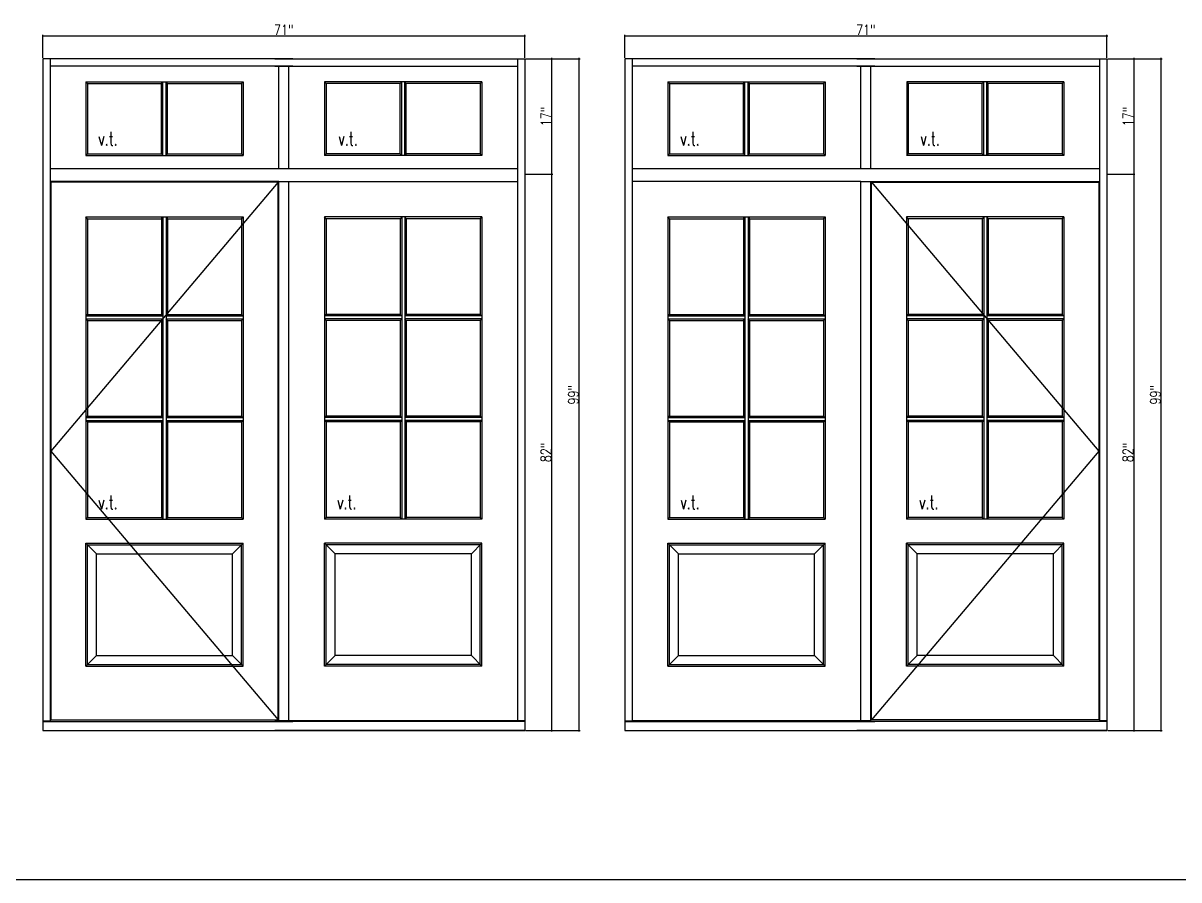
# Model space of a CAD drawing. Header units: inches. Extents: x 1985 to 11287, y 379 to 4336.
# Drawn here: x 8201.7 to 8372, y 3811.8 to 3938.1 of the extents above; entities that cross this region are included whole.
import ezdxf

# ---------------------------------------------------------------- set-up
doc = ezdxf.new("R2010")
doc.units = ezdxf.units.IN
doc.header["$MEASUREMENT"] = 0
doc.layers.get('0').update_dxf_attribs({"linetype": 'CONTINUOUS'})
doc.layers.get('Defpoints').update_dxf_attribs({"linetype": 'CONTINUOUS'})
for name, color, linetype in [('COTE1-1 99', 7, 'CONTINUOUS'), ('elevation 99', 7, 'CONTINUOUS'), ('opening side 99', 1, 'CONTINUOUS'), ('separation 99', 3, 'CONTINUOUS')]:
    doc.layers.add(name, color=color, linetype=linetype)
doc.styles.get("Standard").update_dxf_attribs({"font": 'txt.shx', "width": 0.8})
doc.dimstyles.new('Elevation', dxfattribs={"dimscale": 2, "dimtxt": 0.75, "dimasz": 0.0625, "dimexe": 0.0625, "dimexo": 0.0625, "dimgap": 0.0625, "dimtad": 1, "dimdec": 5, "dimzin": 0, "dimdsep": 46, "dimlunit": 5, "dimtxsty": 'Standard', "dimblk1": 'OBLIQUE', "dimblk2": 'OBLIQUE', "dimsah": 1, "dimcen": 2, "dimdle": 0.0625, "dimclrd": 1, "dimclre": 1, "dimadec": 1, "dimazin": 0, "dimtfac": 0.375, "dimtdec": 5, "dimtmove": 0, "dimatfit": 3, "dimldrblk": 'OBLIQUE', "dimfxl": 1, "dimfrac": 2, "dimtolj": 1, "dimtzin": 0, "dimarcsym": 0})

# ---------------------------------------------------------------- blocks, each defined once
blk = doc.blocks.new('_OBLIQUE')
at = {"color": 0, "linetype": 'ByBlock'}
blk.add_line((-0.5, -0.5), (0.5, 0.5), dxfattribs=at)
blk = doc.blocks.new('*D516')
at = {"layer": 'COTE1-1 99', "color": 1, "lineweight": -2, "transparency": 16777216}
for p, q in [((8204.52, 3936.23), (8275.77, 3936.23)), ((8204.64, 3932.95), (8204.64, 3936.35)), ((8275.64, 3932.95), (8275.64, 3936.35))]:
    blk.add_line(p, q, dxfattribs=at)
at = {"layer": 'Defpoints', "color": 0, "transparency": 16777216}
for p in [(8275.64, 3936.23), (8204.64, 3932.82), (8275.64, 3932.82)]:
    blk.add_point(p, dxfattribs=at)
at = {"layer": 'COTE1-1 99', "color": 1, "lineweight": -2, "transparency": 16777216, "xscale": 0.125, "yscale": 0.125, "zscale": 0.125, "rotation": 180}
blk.add_blockref('_OBLIQUE', (8204.64, 3936.23), dxfattribs=at)
at = {"layer": 'COTE1-1 99', "color": 1, "lineweight": -2, "transparency": 16777216, "xscale": 0.125, "yscale": 0.125, "zscale": 0.125}
blk.add_blockref('_OBLIQUE', (8275.64, 3936.23), dxfattribs=at)
at = {"layer": 'COTE1-1 99', "color": 0, "transparency": 16777216, "insert": (8240.14, 3937.1), "char_height": 1.5, "attachment_point": 5}
blk.add_mtext('\\A1;71"', dxfattribs=at)
blk = doc.blocks.new('*D517')
at = {"layer": 'COTE1-1 99', "color": 1, "lineweight": -2, "transparency": 16777216}
for p, q in [((8275.77, 3932.82), (8279.77, 3932.82)), ((8279.65, 3915.7), (8279.65, 3932.95)), ((8275.77, 3915.82), (8279.77, 3915.82))]:
    blk.add_line(p, q, dxfattribs=at)
at = {"layer": 'Defpoints', "color": 0, "transparency": 16777216}
for p in [(8275.64, 3932.82), (8279.65, 3932.82), (8275.64, 3915.82)]:
    blk.add_point(p, dxfattribs=at)
at = {"layer": 'COTE1-1 99', "color": 1, "lineweight": -2, "transparency": 16777216, "xscale": 0.125, "yscale": 0.125, "zscale": 0.125}
for p, rotation in [((8279.65, 3932.82), 90), ((8279.65, 3915.82), 270)]:
    blk.add_blockref('_OBLIQUE', p, dxfattribs=dict(at, rotation=rotation))
at = {"layer": 'COTE1-1 99', "color": 0, "transparency": 16777216, "insert": (8278.77, 3924.32), "char_height": 1.5, "attachment_point": 5, "rotation": 90}
blk.add_mtext('\\A1;17"', dxfattribs=at)
blk = doc.blocks.new('*D518')
at = {"layer": 'COTE1-1 99', "color": 1, "lineweight": -2, "transparency": 16777216}
for p, q in [((8275.77, 3915.82), (8279.77, 3915.82)), ((8279.65, 3833.7), (8279.65, 3915.95)), ((8275.77, 3833.82), (8279.77, 3833.82))]:
    blk.add_line(p, q, dxfattribs=at)
at = {"layer": 'Defpoints', "color": 0, "transparency": 16777216}
for p in [(8275.64, 3915.82), (8279.65, 3915.82), (8275.64, 3833.82)]:
    blk.add_point(p, dxfattribs=at)
at = {"layer": 'COTE1-1 99', "color": 1, "lineweight": -2, "transparency": 16777216, "xscale": 0.125, "yscale": 0.125, "zscale": 0.125}
for p, rotation in [((8279.65, 3915.82), 90), ((8279.65, 3833.82), 270)]:
    blk.add_blockref('_OBLIQUE', p, dxfattribs=dict(at, rotation=rotation))
at = {"layer": 'COTE1-1 99', "color": 0, "transparency": 16777216, "insert": (8278.77, 3874.82), "char_height": 1.5, "attachment_point": 5, "rotation": 90}
blk.add_mtext('\\A1;82"', dxfattribs=at)
blk = doc.blocks.new('*D519')
at = {"layer": 'COTE1-1 99', "color": 1, "lineweight": -2, "transparency": 16777216}
for p, q in [((8275.77, 3932.82), (8283.79, 3932.82)), ((8283.67, 3833.7), (8283.67, 3932.95)), ((8275.77, 3833.82), (8283.79, 3833.82))]:
    blk.add_line(p, q, dxfattribs=at)
at = {"layer": 'Defpoints', "color": 0, "transparency": 16777216}
for p in [(8275.64, 3932.82), (8283.67, 3932.82), (8275.64, 3833.82)]:
    blk.add_point(p, dxfattribs=at)
at = {"layer": 'COTE1-1 99', "color": 1, "lineweight": -2, "transparency": 16777216, "xscale": 0.125, "yscale": 0.125, "zscale": 0.125}
for p, rotation in [((8283.67, 3932.82), 90), ((8283.67, 3833.82), 270)]:
    blk.add_blockref('_OBLIQUE', p, dxfattribs=dict(at, rotation=rotation))
at = {"layer": 'COTE1-1 99', "color": 0, "transparency": 16777216, "insert": (8282.79, 3883.32), "char_height": 1.5, "attachment_point": 5, "rotation": 90}
blk.add_mtext('\\A1;99"', dxfattribs=at)
blk = doc.blocks.new('*D455')
at = {"layer": 'COTE1-1 99', "color": 1, "lineweight": -2, "transparency": 16777216}
for p, q in [((8290.27, 3936.23), (8361.52, 3936.23)), ((8290.39, 3932.95), (8290.39, 3936.35)), ((8361.39, 3932.95), (8361.39, 3936.35))]:
    blk.add_line(p, q, dxfattribs=at)
at = {"layer": 'Defpoints', "color": 0, "transparency": 16777216}
for p in [(8361.39, 3936.23), (8290.39, 3932.82), (8361.39, 3932.82)]:
    blk.add_point(p, dxfattribs=at)
at = {"layer": 'COTE1-1 99', "color": 1, "lineweight": -2, "transparency": 16777216, "xscale": 0.125, "yscale": 0.125, "zscale": 0.125, "rotation": 180}
blk.add_blockref('_OBLIQUE', (8290.39, 3936.23), dxfattribs=at)
at = {"layer": 'COTE1-1 99', "color": 1, "lineweight": -2, "transparency": 16777216, "xscale": 0.125, "yscale": 0.125, "zscale": 0.125}
blk.add_blockref('_OBLIQUE', (8361.39, 3936.23), dxfattribs=at)
at = {"layer": 'COTE1-1 99', "color": 0, "transparency": 16777216, "insert": (8325.89, 3937.1), "char_height": 1.5, "attachment_point": 5}
blk.add_mtext('\\A1;71"', dxfattribs=at)
blk = doc.blocks.new('*D456')
at = {"layer": 'COTE1-1 99', "color": 1, "lineweight": -2, "transparency": 16777216}
for p, q in [((8361.52, 3932.82), (8365.52, 3932.82)), ((8365.4, 3915.7), (8365.4, 3932.95)), ((8361.52, 3915.82), (8365.52, 3915.82))]:
    blk.add_line(p, q, dxfattribs=at)
at = {"layer": 'Defpoints', "color": 0, "transparency": 16777216}
for p in [(8361.39, 3932.82), (8365.4, 3932.82), (8361.39, 3915.82)]:
    blk.add_point(p, dxfattribs=at)
at = {"layer": 'COTE1-1 99', "color": 1, "lineweight": -2, "transparency": 16777216, "xscale": 0.125, "yscale": 0.125, "zscale": 0.125}
for p, rotation in [((8365.4, 3932.82), 90), ((8365.4, 3915.82), 270)]:
    blk.add_blockref('_OBLIQUE', p, dxfattribs=dict(at, rotation=rotation))
at = {"layer": 'COTE1-1 99', "color": 0, "transparency": 16777216, "insert": (8364.52, 3924.32), "char_height": 1.5, "attachment_point": 5, "rotation": 90}
blk.add_mtext('\\A1;17"', dxfattribs=at)
blk = doc.blocks.new('*D457')
at = {"layer": 'COTE1-1 99', "color": 1, "lineweight": -2, "transparency": 16777216}
for p, q in [((8361.52, 3915.82), (8365.52, 3915.82)), ((8365.4, 3833.7), (8365.4, 3915.95)), ((8361.52, 3833.82), (8365.52, 3833.82))]:
    blk.add_line(p, q, dxfattribs=at)
at = {"layer": 'Defpoints', "color": 0, "transparency": 16777216}
for p in [(8361.39, 3915.82), (8365.4, 3915.82), (8361.39, 3833.82)]:
    blk.add_point(p, dxfattribs=at)
at = {"layer": 'COTE1-1 99', "color": 1, "lineweight": -2, "transparency": 16777216, "xscale": 0.125, "yscale": 0.125, "zscale": 0.125}
for p, rotation in [((8365.4, 3915.82), 90), ((8365.4, 3833.82), 270)]:
    blk.add_blockref('_OBLIQUE', p, dxfattribs=dict(at, rotation=rotation))
at = {"layer": 'COTE1-1 99', "color": 0, "transparency": 16777216, "insert": (8364.52, 3874.82), "char_height": 1.5, "attachment_point": 5, "rotation": 90}
blk.add_mtext('\\A1;82"', dxfattribs=at)
blk = doc.blocks.new('*D458')
at = {"layer": 'COTE1-1 99', "color": 1, "lineweight": -2, "transparency": 16777216}
for p, q in [((8361.52, 3932.82), (8369.54, 3932.82)), ((8369.42, 3833.7), (8369.42, 3932.95)), ((8361.52, 3833.82), (8369.54, 3833.82))]:
    blk.add_line(p, q, dxfattribs=at)
at = {"layer": 'Defpoints', "color": 0, "transparency": 16777216}
for p in [(8361.39, 3932.82), (8369.42, 3932.82), (8361.39, 3833.82)]:
    blk.add_point(p, dxfattribs=at)
at = {"layer": 'COTE1-1 99', "color": 1, "lineweight": -2, "transparency": 16777216, "xscale": 0.125, "yscale": 0.125, "zscale": 0.125}
for p, rotation in [((8369.42, 3932.82), 90), ((8369.42, 3833.82), 270)]:
    blk.add_blockref('_OBLIQUE', p, dxfattribs=dict(at, rotation=rotation))
at = {"layer": 'COTE1-1 99', "color": 0, "transparency": 16777216, "insert": (8368.54, 3883.32), "char_height": 1.5, "attachment_point": 5, "rotation": 90}
blk.add_mtext('\\A1;99"', dxfattribs=at)

msp = doc.modelspace()

# ---------------------------------------------------------------- linework, layer by layer
at = {"layer": 'elevation 99'}
for p, q in [((8204.642526, 3932.821778), (8204.642526, 3833.821778)), ((8241.455126, 3932.821778), (8204.642526, 3932.821778)), ((8205.705026, 3932.821778), (8205.705026, 3835.281307)), ((8238.830126, 3932.821778), (8275.642726, 3932.821778)), ((8274.580226, 3932.821778), (8274.580226, 3835.281307)), ((8275.642726, 3932.821778), (8275.642726, 3833.821778)), ((8290.394623, 3932.821778), (8290.394623, 3833.821778)), ((8327.207223, 3932.821778), (8290.394623, 3932.821778)), ((8291.457123, 3932.821778), (8291.457123, 3835.281307)), ((8324.582223, 3932.821778), (8361.394823, 3932.821778)), ((8360.332323, 3932.821778), (8360.332323, 3835.281307)), ((8361.394823, 3932.821778), (8361.394823, 3833.821778)), ((8241.455126, 3931.759278), (8205.705026, 3931.759278)), ((8238.830126, 3931.759278), (8274.580226, 3931.759278)), ((8239.392626, 3916.656315), (8239.392626, 3931.759278)), ((8240.892626, 3916.656315), (8240.892626, 3931.759278)), ((8327.207223, 3931.759278), (8291.457123, 3931.759278)), ((8324.582223, 3931.759278), (8360.332323, 3931.759278)), ((8325.144723, 3916.656315), (8325.144723, 3931.759278)), ((8326.644723, 3916.656315), (8326.644723, 3931.759278)), ((8210.96484, 3929.437827), (8234.132813, 3929.437827)), ((8210.96484, 3929.437827), (8210.96484, 3918.580702)), ((8210.96484, 3929.437827), (8211.205911, 3929.196756)), ((8211.205911, 3929.196756), (8222.111326, 3929.196756)), ((8211.205911, 3929.196756), (8211.205911, 3918.821773)), ((8222.111326, 3929.196756), (8222.315526, 3929.437827)), ((8222.111326, 3918.821773), (8222.111326, 3929.196756)), ((8222.315526, 3918.580702), (8222.315526, 3929.437827)), ((8222.986326, 3929.196756), (8222.782126, 3929.437827)), ((8222.782126, 3918.580702), (8222.782126, 3929.437827)), ((8222.986326, 3929.196756), (8233.891741, 3929.196756)), ((8222.986326, 3918.821773), (8222.986326, 3929.196756)), ((8233.891741, 3929.196756), (8234.132813, 3929.437827)), ((8233.891741, 3929.196756), (8233.891741, 3918.821773)), ((8234.132813, 3929.437827), (8234.132813, 3918.580702)), ((8246.15244, 3929.437827), (8246.15244, 3918.580702)), ((8269.320413, 3929.437827), (8246.15244, 3929.437827)), ((8246.15244, 3929.437827), (8246.393511, 3929.196756)), ((8246.393511, 3929.196756), (8246.393511, 3918.821773)), ((8257.298926, 3929.196756), (8246.393511, 3929.196756)), ((8257.298926, 3929.196756), (8257.503126, 3929.437827)), ((8257.298926, 3918.821773), (8257.298926, 3929.196756)), ((8257.503126, 3918.580702), (8257.503126, 3929.437827)), ((8257.969726, 3918.580702), (8257.969726, 3929.437827)), ((8258.173926, 3929.196756), (8257.969726, 3929.437827)), ((8269.079341, 3929.196756), (8258.173926, 3929.196756)), ((8258.173926, 3918.821773), (8258.173926, 3929.196756)), ((8269.079341, 3929.196756), (8269.320413, 3929.437827)), ((8269.079341, 3929.196756), (8269.079341, 3918.821773)), ((8269.320413, 3929.437827), (8269.320413, 3918.580702)), ((8296.716937, 3929.437827), (8296.716937, 3918.580702)), ((8296.716937, 3929.437827), (8319.88491, 3929.437827)), ((8296.716937, 3929.437827), (8296.958008, 3929.196756)), ((8296.958008, 3929.196756), (8296.958008, 3918.821773)), ((8296.958008, 3929.196756), (8307.863423, 3929.196756)), ((8307.863423, 3929.196756), (8308.067623, 3929.437827)), ((8307.863423, 3918.821773), (8307.863423, 3929.196756)), ((8308.067623, 3918.580702), (8308.067623, 3929.437827)), ((8308.534223, 3918.580702), (8308.534223, 3929.437827)), ((8308.738423, 3929.196756), (8308.534223, 3929.437827)), ((8308.738423, 3918.821773), (8308.738423, 3929.196756)), ((8308.738423, 3929.196756), (8319.643838, 3929.196756)), ((8319.643838, 3929.196756), (8319.88491, 3929.437827)), ((8319.643838, 3929.196756), (8319.643838, 3918.821773)), ((8319.88491, 3929.437827), (8319.88491, 3918.580702)), ((8355.07251, 3929.437827), (8331.904537, 3929.437827)), ((8331.904537, 3929.437827), (8331.904537, 3918.580702)), ((8331.904537, 3929.437827), (8332.145608, 3929.196756)), ((8343.051023, 3929.196756), (8332.145608, 3929.196756)), ((8332.145608, 3929.196756), (8332.145608, 3918.821773)), ((8343.051023, 3929.196756), (8343.255223, 3929.437827)), ((8343.051023, 3918.821773), (8343.051023, 3929.196756)), ((8343.255223, 3918.580702), (8343.255223, 3929.437827)), ((8343.926023, 3929.196756), (8343.721823, 3929.437827)), ((8343.721823, 3918.580702), (8343.721823, 3929.437827)), ((8343.926023, 3918.821773), (8343.926023, 3929.196756)), ((8354.831438, 3929.196756), (8343.926023, 3929.196756)), ((8354.831438, 3929.196756), (8355.07251, 3929.437827)), ((8354.831438, 3929.196756), (8354.831438, 3918.821773)), ((8355.07251, 3929.437827), (8355.07251, 3918.580702)), ((8210.96484, 3918.580702), (8211.205911, 3918.821773)), ((8210.96484, 3918.580702), (8234.132813, 3918.580702)), ((8211.199434, 3918.821773), (8222.111326, 3918.821773)), ((8222.111326, 3918.821773), (8222.315526, 3918.580702)), ((8222.782126, 3918.580702), (8222.986326, 3918.821773)), ((8222.986326, 3918.821773), (8233.891741, 3918.821773)), ((8234.132813, 3918.580702), (8233.891741, 3918.821773)), ((8246.15244, 3918.580702), (8246.393511, 3918.821773)), ((8269.320413, 3918.580702), (8246.15244, 3918.580702)), ((8257.298926, 3918.821773), (8246.393511, 3918.821773)), ((8257.503126, 3918.580702), (8257.298926, 3918.821773)), ((8258.173926, 3918.821773), (8257.969726, 3918.580702)), ((8269.085818, 3918.821773), (8258.173926, 3918.821773)), ((8269.320413, 3918.580702), (8269.079341, 3918.821773)), ((8296.716937, 3918.580702), (8296.958008, 3918.821773)), ((8296.716937, 3918.580702), (8319.88491, 3918.580702)), ((8296.951531, 3918.821773), (8307.863423, 3918.821773)), ((8307.863423, 3918.821773), (8308.067623, 3918.580702)), ((8308.534223, 3918.580702), (8308.738423, 3918.821773)), ((8308.738423, 3918.821773), (8319.643838, 3918.821773)), ((8319.88491, 3918.580702), (8319.643838, 3918.821773)), ((8331.904537, 3918.580702), (8332.145608, 3918.821773)), ((8355.07251, 3918.580702), (8331.904537, 3918.580702)), ((8343.051023, 3918.821773), (8332.145608, 3918.821773)), ((8343.255223, 3918.580702), (8343.051023, 3918.821773)), ((8343.926023, 3918.821773), (8343.721823, 3918.580702)), ((8354.837915, 3918.821773), (8343.926023, 3918.821773)), ((8355.07251, 3918.580702), (8354.831438, 3918.821773)), ((8205.705026, 3916.656315), (8274.580226, 3916.656315)), ((8291.457123, 3916.656315), (8360.332323, 3916.656315)), ((8239.392626, 3914.759278), (8205.705026, 3914.759278)), ((8239.392626, 3835.281307), (8239.392626, 3914.759278)), ((8239.392626, 3914.759278), (8240.892626, 3914.759278)), ((8240.892626, 3914.759278), (8274.580226, 3914.759278)), ((8240.892626, 3835.281307), (8240.892626, 3914.759278)), ((8325.144723, 3914.759278), (8291.457123, 3914.759278)), ((8325.144723, 3835.281307), (8325.144723, 3914.759278)), ((8325.144723, 3914.759278), (8326.644723, 3914.759278)), ((8326.644723, 3835.281307), (8326.644723, 3914.759278)), ((8326.644723, 3914.759278), (8360.332323, 3914.759278)), ((8205.798776, 3914.665528), (8205.798776, 3835.412249)), ((8239.298876, 3914.665528), (8205.798776, 3914.665528)), ((8239.298876, 3835.412249), (8239.298876, 3914.665528)), ((8326.738473, 3835.412249), (8326.738473, 3914.665528)), ((8326.738473, 3914.665528), (8360.238573, 3914.665528)), ((8360.238573, 3914.665528), (8360.238573, 3835.412249)), ((8210.96394, 3909.527101), (8210.96394, 3864.960106)), ((8210.96394, 3909.527101), (8234.134313, 3909.527101)), ((8211.205011, 3909.259229), (8210.96394, 3909.527101)), ((8211.205011, 3909.259229), (8211.205011, 3895.155729)), ((8211.205011, 3909.259229), (8222.111626, 3909.259229)), ((8222.111626, 3909.259229), (8222.315826, 3909.527101)), ((8222.111626, 3909.259229), (8222.111626, 3895.155729)), ((8222.315826, 3909.527101), (8222.315826, 3864.960106)), ((8222.782426, 3909.527101), (8222.782426, 3864.960106)), ((8222.782426, 3909.527101), (8222.986626, 3909.259229)), ((8222.986626, 3909.259229), (8222.986626, 3895.155729)), ((8222.986626, 3909.259229), (8233.893241, 3909.259229)), ((8233.893241, 3909.259229), (8234.134313, 3909.527101)), ((8233.893241, 3909.259229), (8233.893241, 3895.155729)), ((8234.134313, 3909.527101), (8234.134313, 3864.960106)), ((8246.392011, 3909.259229), (8246.15094, 3909.527101)), ((8269.321313, 3909.527101), (8246.15094, 3909.527101)), ((8246.15094, 3909.527101), (8246.15094, 3864.960106)), ((8257.298626, 3909.259229), (8246.392011, 3909.259229)), ((8246.392011, 3909.259229), (8246.392011, 3895.155729)), ((8257.502826, 3909.527101), (8257.298626, 3909.259229)), ((8257.298626, 3909.259229), (8257.298626, 3895.155729)), ((8257.502826, 3909.527101), (8257.502826, 3864.960106)), ((8258.173626, 3909.259229), (8257.969426, 3909.527101)), ((8257.969426, 3909.527101), (8257.969426, 3864.960106)), ((8258.173626, 3909.259229), (8258.173626, 3895.155729)), ((8269.080241, 3909.259229), (8258.173626, 3909.259229)), ((8269.080241, 3909.259229), (8269.321313, 3909.527101)), ((8269.080241, 3909.259229), (8269.080241, 3895.155729)), ((8269.321313, 3909.527101), (8269.321313, 3864.960106)), ((8296.957108, 3909.259229), (8296.716037, 3909.527101)), ((8296.716037, 3909.527101), (8319.88641, 3909.527101)), ((8296.716037, 3909.527101), (8296.716037, 3864.960106)), ((8296.957108, 3909.259229), (8307.863723, 3909.259229)), ((8296.957108, 3909.259229), (8296.957108, 3895.155729)), ((8307.863723, 3909.259229), (8308.067923, 3909.527101)), ((8307.863723, 3909.259229), (8307.863723, 3895.155729)), ((8308.067923, 3909.527101), (8308.067923, 3864.960106)), ((8308.534523, 3909.527101), (8308.738723, 3909.259229)), ((8308.534523, 3909.527101), (8308.534523, 3864.960106)), ((8308.738723, 3909.259229), (8319.645338, 3909.259229)), ((8308.738723, 3909.259229), (8308.738723, 3895.155729)), ((8319.645338, 3909.259229), (8319.88641, 3909.527101)), ((8319.645338, 3909.259229), (8319.645338, 3895.155729)), ((8319.88641, 3909.527101), (8319.88641, 3864.960106)), ((8331.903037, 3909.527101), (8331.903037, 3864.960106)), ((8355.07341, 3909.527101), (8331.903037, 3909.527101)), ((8332.144108, 3909.259229), (8331.903037, 3909.527101)), ((8332.144108, 3909.259229), (8332.144108, 3895.155729)), ((8343.050723, 3909.259229), (8332.144108, 3909.259229)), ((8343.254923, 3909.527101), (8343.050723, 3909.259229)), ((8343.050723, 3909.259229), (8343.050723, 3895.155729)), ((8343.254923, 3909.527101), (8343.254923, 3864.960106)), ((8343.721523, 3909.527101), (8343.721523, 3864.960106)), ((8343.925723, 3909.259229), (8343.721523, 3909.527101)), ((8354.832338, 3909.259229), (8343.925723, 3909.259229)), ((8343.925723, 3909.259229), (8343.925723, 3895.155729)), ((8354.832338, 3909.259229), (8355.07341, 3909.527101)), ((8354.832338, 3909.259229), (8354.832338, 3895.155729)), ((8355.07341, 3909.527101), (8355.07341, 3864.960106)), ((8211.205011, 3895.155729), (8210.96394, 3894.951529)), ((8210.96394, 3894.951529), (8222.315826, 3894.951529)), ((8210.96394, 3894.484929), (8222.315826, 3894.484929)), ((8211.205011, 3894.280729), (8210.96394, 3894.484929)), ((8211.205011, 3895.155729), (8222.111626, 3895.155729)), ((8222.111626, 3895.155729), (8222.315826, 3894.951529)), ((8222.111626, 3894.280729), (8222.315826, 3894.484929)), ((8222.986626, 3895.155729), (8222.782426, 3894.951529)), ((8222.782426, 3894.951529), (8234.134313, 3894.951529)), ((8222.986626, 3894.280729), (8222.782426, 3894.484929)), ((8222.782426, 3894.484929), (8234.134313, 3894.484929)), ((8222.986626, 3895.155729), (8233.893241, 3895.155729)), ((8233.893241, 3895.155729), (8234.134313, 3894.951529)), ((8233.893241, 3894.280729), (8234.134313, 3894.484929)), ((8246.392011, 3895.155729), (8246.15094, 3894.951529)), ((8257.502826, 3894.951529), (8246.15094, 3894.951529)), ((8257.502826, 3894.484929), (8246.15094, 3894.484929)), ((8246.392011, 3894.280729), (8246.15094, 3894.484929)), ((8257.298626, 3895.155729), (8246.392011, 3895.155729)), ((8257.298626, 3895.155729), (8257.502826, 3894.951529)), ((8257.298626, 3894.280729), (8257.502826, 3894.484929)), ((8258.173626, 3895.155729), (8257.969426, 3894.951529)), ((8269.321313, 3894.951529), (8257.969426, 3894.951529)), ((8258.173626, 3894.280729), (8257.969426, 3894.484929)), ((8269.321313, 3894.484929), (8257.969426, 3894.484929)), ((8269.080241, 3895.155729), (8258.173626, 3895.155729)), ((8269.080241, 3895.155729), (8269.321313, 3894.951529)), ((8269.080241, 3894.280729), (8269.321313, 3894.484929)), ((8296.957108, 3895.155729), (8296.716037, 3894.951529)), ((8296.716037, 3894.951529), (8308.067923, 3894.951529)), ((8296.957108, 3894.280729), (8296.716037, 3894.484929)), ((8296.716037, 3894.484929), (8308.067923, 3894.484929)), ((8296.957108, 3895.155729), (8307.863723, 3895.155729)), ((8307.863723, 3895.155729), (8308.067923, 3894.951529)), ((8307.863723, 3894.280729), (8308.067923, 3894.484929)), ((8308.738723, 3895.155729), (8308.534523, 3894.951529)), ((8308.534523, 3894.951529), (8319.88641, 3894.951529)), ((8308.534523, 3894.484929), (8319.88641, 3894.484929)), ((8308.738723, 3894.280729), (8308.534523, 3894.484929)), ((8308.738723, 3895.155729), (8319.645338, 3895.155729)), ((8319.645338, 3895.155729), (8319.88641, 3894.951529)), ((8319.645338, 3894.280729), (8319.88641, 3894.484929)), ((8332.144108, 3895.155729), (8331.903037, 3894.951529)), ((8343.254923, 3894.951529), (8331.903037, 3894.951529)), ((8332.144108, 3894.280729), (8331.903037, 3894.484929)), ((8343.254923, 3894.484929), (8331.903037, 3894.484929)), ((8343.050723, 3895.155729), (8332.144108, 3895.155729)), ((8343.050723, 3895.155729), (8343.254923, 3894.951529)), ((8343.050723, 3894.280729), (8343.254923, 3894.484929)), ((8343.925723, 3895.155729), (8343.721523, 3894.951529)), ((8355.07341, 3894.951529), (8343.721523, 3894.951529)), ((8355.07341, 3894.484929), (8343.721523, 3894.484929)), ((8343.925723, 3894.280729), (8343.721523, 3894.484929)), ((8354.832338, 3895.155729), (8343.925723, 3895.155729)), ((8354.832338, 3895.155729), (8355.07341, 3894.951529)), ((8354.832338, 3894.280729), (8355.07341, 3894.484929)), ((8211.205011, 3894.280729), (8222.111626, 3894.280729)), ((8211.205011, 3894.280729), (8211.205011, 3880.177229)), ((8222.111626, 3894.280729), (8222.111626, 3880.177229)), ((8222.986626, 3894.280729), (8233.893241, 3894.280729)), ((8222.986626, 3894.280729), (8222.986626, 3880.177229)), ((8233.893241, 3894.280729), (8233.893241, 3880.177229)), ((8257.298626, 3894.280729), (8246.392011, 3894.280729)), ((8246.392011, 3894.280729), (8246.392011, 3880.177229)), ((8257.298626, 3894.280729), (8257.298626, 3880.177229)), ((8258.173626, 3894.280729), (8258.173626, 3880.177229)), ((8269.080241, 3894.280729), (8258.173626, 3894.280729)), ((8269.080241, 3894.280729), (8269.080241, 3880.177229)), ((8296.957108, 3894.280729), (8296.957108, 3880.177229)), ((8296.957108, 3894.280729), (8307.863723, 3894.280729)), ((8307.863723, 3894.280729), (8307.863723, 3880.177229)), ((8308.738723, 3894.280729), (8308.738723, 3880.177229)), ((8308.738723, 3894.280729), (8319.645338, 3894.280729)), ((8319.645338, 3894.280729), (8319.645338, 3880.177229)), ((8332.144108, 3894.280729), (8332.144108, 3880.177229)), ((8343.050723, 3894.280729), (8332.144108, 3894.280729)), ((8343.050723, 3894.280729), (8343.050723, 3880.177229)), ((8354.832338, 3894.280729), (8343.925723, 3894.280729)), ((8343.925723, 3894.280729), (8343.925723, 3880.177229)), ((8354.832338, 3894.280729), (8354.832338, 3880.177229)), ((8211.205011, 3880.177229), (8210.96394, 3879.973029)), ((8210.96394, 3879.973029), (8222.315826, 3879.973029)), ((8210.96394, 3879.510878), (8222.315826, 3879.510878)), ((8211.205011, 3880.177229), (8222.111626, 3880.177229)), ((8211.205011, 3879.306678), (8222.111626, 3879.306678)), ((8211.205011, 3879.306678), (8211.205011, 3865.201178)), ((8222.111626, 3879.306678), (8222.111626, 3865.201178)), ((8222.782426, 3879.973029), (8234.134313, 3879.973029)), ((8222.782426, 3879.510878), (8234.134313, 3879.510878)), ((8222.986626, 3880.177229), (8233.893241, 3880.177229)), ((8222.986626, 3879.306678), (8222.986626, 3865.201178)), ((8222.986626, 3879.306678), (8233.893241, 3879.306678)), ((8233.893241, 3880.177229), (8234.134313, 3879.973029)), ((8233.893241, 3879.306678), (8234.134313, 3879.510878)), ((8233.893241, 3879.306678), (8233.893241, 3865.201178)), ((8246.392011, 3880.177229), (8246.15094, 3879.973029)), ((8257.502826, 3879.973029), (8246.15094, 3879.973029)), ((8257.502826, 3879.510878), (8246.15094, 3879.510878)), ((8246.392011, 3879.306678), (8246.15094, 3879.510878)), ((8257.298626, 3880.177229), (8246.392011, 3880.177229)), ((8257.298626, 3879.306678), (8246.392011, 3879.306678)), ((8246.392011, 3879.306678), (8246.392011, 3865.201178)), ((8257.298626, 3879.306678), (8257.298626, 3865.201178)), ((8269.321313, 3879.973029), (8257.969426, 3879.973029)), ((8269.321313, 3879.510878), (8257.969426, 3879.510878)), ((8269.080241, 3880.177229), (8258.173626, 3880.177229)), ((8258.173626, 3879.306678), (8258.173626, 3865.201178)), ((8269.080241, 3879.306678), (8258.173626, 3879.306678)), ((8269.080241, 3880.177229), (8269.321313, 3879.973029)), ((8269.080241, 3879.306678), (8269.080241, 3865.201178)), ((8296.957108, 3880.177229), (8296.716037, 3879.973029)), ((8296.716037, 3879.973029), (8308.067923, 3879.973029)), ((8296.716037, 3879.510878), (8308.067923, 3879.510878)), ((8296.957108, 3880.177229), (8307.863723, 3880.177229)), ((8296.957108, 3879.306678), (8296.957108, 3865.201178)), ((8296.957108, 3879.306678), (8307.863723, 3879.306678)), ((8307.863723, 3879.306678), (8307.863723, 3865.201178)), ((8308.534523, 3879.973029), (8319.88641, 3879.973029)), ((8308.534523, 3879.510878), (8319.88641, 3879.510878)), ((8308.738723, 3880.177229), (8319.645338, 3880.177229)), ((8308.738723, 3879.306678), (8319.645338, 3879.306678)), ((8308.738723, 3879.306678), (8308.738723, 3865.201178)), ((8319.645338, 3880.177229), (8319.88641, 3879.973029)), ((8319.645338, 3879.306678), (8319.88641, 3879.510878)), ((8319.645338, 3879.306678), (8319.645338, 3865.201178)), ((8332.144108, 3880.177229), (8331.903037, 3879.973029)), ((8343.254923, 3879.973029), (8331.903037, 3879.973029)), ((8332.144108, 3879.306678), (8331.903037, 3879.510878)), ((8343.254923, 3879.510878), (8331.903037, 3879.510878)), ((8343.050723, 3880.177229), (8332.144108, 3880.177229)), ((8332.144108, 3879.306678), (8332.144108, 3865.201178)), ((8343.050723, 3879.306678), (8332.144108, 3879.306678)), ((8343.050723, 3879.306678), (8343.050723, 3865.201178)), ((8355.07341, 3879.973029), (8343.721523, 3879.973029)), ((8355.07341, 3879.510878), (8343.721523, 3879.510878)), ((8354.832338, 3880.177229), (8343.925723, 3880.177229)), ((8354.832338, 3879.306678), (8343.925723, 3879.306678)), ((8343.925723, 3879.306678), (8343.925723, 3865.201178)), ((8354.832338, 3880.177229), (8355.07341, 3879.973029)), ((8354.832338, 3879.306678), (8354.832338, 3865.201178)), ((8210.96394, 3864.960106), (8211.205011, 3865.201178)), ((8210.96394, 3864.960106), (8234.134313, 3864.960106)), ((8211.205011, 3865.201178), (8222.111626, 3865.201178)), ((8222.111626, 3865.201178), (8222.315826, 3864.960106)), ((8222.986626, 3865.201178), (8222.782426, 3864.960106)), ((8222.986626, 3865.201178), (8233.893241, 3865.201178)), ((8234.134313, 3864.960106), (8233.893241, 3865.201178)), ((8246.15094, 3864.960106), (8246.392011, 3865.201178)), ((8269.321313, 3864.960106), (8246.15094, 3864.960106)), ((8257.298626, 3865.201178), (8246.392011, 3865.201178)), ((8257.298626, 3865.201178), (8257.502826, 3864.960106)), ((8258.173626, 3865.201178), (8257.969426, 3864.960106)), ((8269.080241, 3865.201178), (8258.173626, 3865.201178)), ((8269.321313, 3864.960106), (8269.080241, 3865.201178)), ((8296.716037, 3864.960106), (8296.957108, 3865.201178)), ((8296.716037, 3864.960106), (8319.88641, 3864.960106)), ((8296.957108, 3865.201178), (8307.863723, 3865.201178)), ((8307.863723, 3865.201178), (8308.067923, 3864.960106)), ((8308.738723, 3865.201178), (8308.534523, 3864.960106)), ((8308.738723, 3865.201178), (8319.645338, 3865.201178)), ((8319.88641, 3864.960106), (8319.645338, 3865.201178)), ((8331.903037, 3864.960106), (8332.144108, 3865.201178)), ((8355.07341, 3864.960106), (8331.903037, 3864.960106)), ((8343.050723, 3865.201178), (8332.144108, 3865.201178)), ((8343.050723, 3865.201178), (8343.254923, 3864.960106)), ((8343.925723, 3865.201178), (8343.721523, 3864.960106)), ((8354.832338, 3865.201178), (8343.925723, 3865.201178)), ((8355.07341, 3864.960106), (8354.832338, 3865.201178)), ((8212.517452, 3859.888628), (8210.963881, 3861.442249)), ((8210.963881, 3843.330667), (8210.963881, 3861.442249)), ((8210.963881, 3861.442249), (8234.134357, 3861.442249)), ((8211.204952, 3843.571738), (8211.204952, 3861.201128)), ((8211.204952, 3861.201128), (8233.893285, 3861.201128)), ((8234.134357, 3861.442249), (8232.580785, 3859.888628)), ((8233.893285, 3843.571738), (8233.893285, 3861.201128)), ((8234.134357, 3843.330667), (8234.134357, 3861.442249)), ((8269.321372, 3861.442249), (8246.150896, 3861.442249)), ((8246.150896, 3843.330667), (8246.150896, 3861.442249)), ((8246.150896, 3861.442249), (8247.704467, 3859.888628)), ((8269.0803, 3861.201128), (8246.391967, 3861.201128)), ((8246.391967, 3843.571738), (8246.391967, 3861.201128)), ((8267.7678, 3859.888628), (8269.321372, 3861.442249)), ((8269.0803, 3843.571738), (8269.0803, 3861.201128)), ((8269.321372, 3843.330667), (8269.321372, 3861.442249)), ((8296.715978, 3861.442249), (8319.886454, 3861.442249)), ((8296.715978, 3843.330667), (8296.715978, 3861.442249)), ((8298.269549, 3859.888628), (8296.715978, 3861.442249)), ((8296.957049, 3861.201128), (8319.645382, 3861.201128)), ((8296.957049, 3843.571738), (8296.957049, 3861.201128)), ((8319.886454, 3861.442249), (8318.332882, 3859.888628)), ((8319.645382, 3843.571738), (8319.645382, 3861.201128)), ((8319.886454, 3843.330667), (8319.886454, 3861.442249)), ((8331.902993, 3861.442249), (8333.456564, 3859.888628)), ((8331.902993, 3843.330667), (8331.902993, 3861.442249)), ((8355.073469, 3861.442249), (8331.902993, 3861.442249)), ((8332.144064, 3843.571738), (8332.144064, 3861.201128)), ((8354.832397, 3861.201128), (8332.144064, 3861.201128)), ((8353.519897, 3859.888628), (8355.073469, 3861.442249)), ((8354.832397, 3843.571738), (8354.832397, 3861.201128)), ((8355.073469, 3843.330667), (8355.073469, 3861.442249)), ((8212.517452, 3844.884238), (8212.517452, 3859.888628)), ((8212.517452, 3859.888628), (8232.580785, 3859.888628)), ((8232.580785, 3844.884238), (8232.580785, 3859.888628)), ((8267.7678, 3859.888628), (8247.704467, 3859.888628)), ((8247.704467, 3844.884238), (8247.704467, 3859.888628)), ((8267.7678, 3844.884238), (8267.7678, 3859.888628)), ((8298.269549, 3859.888628), (8318.332882, 3859.888628)), ((8298.269549, 3844.884238), (8298.269549, 3859.888628)), ((8318.332882, 3844.884238), (8318.332882, 3859.888628)), ((8333.456564, 3844.884238), (8333.456564, 3859.888628)), ((8353.519897, 3859.888628), (8333.456564, 3859.888628)), ((8353.519897, 3844.884238), (8353.519897, 3859.888628)), ((8210.963881, 3843.330667), (8212.517452, 3844.884238)), ((8210.963881, 3843.330667), (8234.134357, 3843.330667)), ((8211.204952, 3843.571738), (8233.893285, 3843.571738)), ((8212.517452, 3844.884238), (8232.580785, 3844.884238)), ((8234.134357, 3843.330667), (8232.580785, 3844.884238)), ((8246.150896, 3843.330667), (8247.704467, 3844.884238)), ((8269.321372, 3843.330667), (8246.150896, 3843.330667)), ((8269.0803, 3843.571738), (8246.391967, 3843.571738)), ((8267.7678, 3844.884238), (8247.704467, 3844.884238)), ((8269.321372, 3843.330667), (8267.7678, 3844.884238)), ((8296.715978, 3843.330667), (8298.269549, 3844.884238)), ((8296.715978, 3843.330667), (8319.886454, 3843.330667)), ((8296.957049, 3843.571738), (8319.645382, 3843.571738)), ((8298.269549, 3844.884238), (8318.332882, 3844.884238)), ((8319.886454, 3843.330667), (8318.332882, 3844.884238)), ((8331.902993, 3843.330667), (8333.456564, 3844.884238)), ((8355.073469, 3843.330667), (8331.902993, 3843.330667)), ((8354.832397, 3843.571738), (8332.144064, 3843.571738)), ((8353.519897, 3844.884238), (8333.456564, 3844.884238)), ((8355.073469, 3843.330667), (8353.519897, 3844.884238)), ((8204.642526, 3835.281307), (8205.705026, 3835.281307)), ((8204.642526, 3835.165478), (8241.455126, 3835.165478)), ((8205.798776, 3835.412249), (8239.298876, 3835.412249)), ((8275.642726, 3835.165478), (8238.830126, 3835.165478)), ((8274.580226, 3835.281307), (8239.392626, 3835.281307)), ((8275.642726, 3835.281307), (8274.580226, 3835.281307)), ((8290.394623, 3835.281307), (8291.457123, 3835.281307)), ((8290.394623, 3835.165478), (8327.207223, 3835.165478)), ((8326.644723, 3835.281307), (8291.457123, 3835.281307)), ((8361.394823, 3835.165478), (8324.582223, 3835.165478)), ((8360.238573, 3835.412249), (8326.738473, 3835.412249)), ((8361.394823, 3835.281307), (8360.332323, 3835.281307)), ((8204.642526, 3833.821778), (8275.642726, 3833.821778)), ((8204.642526, 3833.821778), (8232.330126, 3833.821778)), ((8204.642526, 3833.821778), (8238.830126, 3833.821778)), ((8204.642526, 3833.821778), (8241.455126, 3833.821778)), ((8204.642526, 3833.821778), (8232.330126, 3833.821778)), ((8204.642526, 3833.821778), (8238.830126, 3833.821778)), ((8204.642526, 3833.821778), (8241.455126, 3833.821778)), ((8275.642726, 3833.821778), (8238.830126, 3833.821778)), ((8275.642726, 3833.821778), (8238.830126, 3833.821778)), ((8275.642726, 3833.821778), (8241.455126, 3833.821778)), ((8275.642726, 3833.821778), (8241.455126, 3833.821778)), ((8275.642726, 3833.821778), (8247.955126, 3833.821778)), ((8275.642726, 3833.821778), (8247.955126, 3833.821778)), ((8290.394623, 3833.821778), (8361.394823, 3833.821778)), ((8290.394623, 3833.821778), (8327.207223, 3833.821778)), ((8290.394623, 3833.821778), (8324.582223, 3833.821778)), ((8290.394623, 3833.821778), (8318.082223, 3833.821778)), ((8290.394623, 3833.821778), (8327.207223, 3833.821778)), ((8290.394623, 3833.821778), (8324.582223, 3833.821778)), ((8290.394623, 3833.821778), (8318.082223, 3833.821778)), ((8361.394823, 3833.821778), (8324.582223, 3833.821778)), ((8361.394823, 3833.821778), (8324.582223, 3833.821778)), ((8361.394823, 3833.821778), (8327.207223, 3833.821778)), ((8361.394823, 3833.821778), (8327.207223, 3833.821778)), ((8361.394823, 3833.821778), (8333.707223, 3833.821778)), ((8361.394823, 3833.821778), (8333.707223, 3833.821778))]:
    msp.add_line(p, q, dxfattribs=at)
at = {"layer": 'elevation 99', "color": 7}
for p, q in [((8211.205011, 3879.306678), (8210.96394, 3879.510878)), ((8222.111626, 3880.177229), (8222.315826, 3879.973029)), ((8222.111626, 3879.306678), (8222.315826, 3879.510878)), ((8222.986626, 3880.177229), (8222.782426, 3879.973029)), ((8222.986626, 3879.306678), (8222.782426, 3879.510878)), ((8257.298626, 3880.177229), (8257.502826, 3879.973029)), ((8257.298626, 3879.306678), (8257.502826, 3879.510878)), ((8258.173626, 3880.177229), (8257.969426, 3879.973029)), ((8258.173626, 3879.306678), (8257.969426, 3879.510878)), ((8269.080241, 3879.306678), (8269.321313, 3879.510878)), ((8296.957108, 3879.306678), (8296.716037, 3879.510878)), ((8307.863723, 3880.177229), (8308.067923, 3879.973029)), ((8307.863723, 3879.306678), (8308.067923, 3879.510878)), ((8308.738723, 3880.177229), (8308.534523, 3879.973029)), ((8308.738723, 3879.306678), (8308.534523, 3879.510878)), ((8343.050723, 3880.177229), (8343.254923, 3879.973029)), ((8343.050723, 3879.306678), (8343.254923, 3879.510878)), ((8343.925723, 3880.177229), (8343.721523, 3879.973029)), ((8343.925723, 3879.306678), (8343.721523, 3879.510878)), ((8354.832338, 3879.306678), (8355.07341, 3879.510878))]:
    msp.add_line(p, q, dxfattribs=at)
at = {"layer": 'opening side 99', "color": 1}
for p, q in [((8239.298876, 3914.665528), (8205.798776, 3874.98584)), ((8326.738473, 3914.665528), (8360.238573, 3874.98584)), ((8205.798776, 3874.98584), (8239.298876, 3835.412249)), ((8360.238573, 3874.98584), (8326.738473, 3835.412249))]:
    msp.add_line(p, q, dxfattribs=at)
at = {"layer": 'separation 99'}
msp.add_line((9943.552213, 3811.814787), (7685.752407, 3811.814787), dxfattribs=at)

# ---------------------------------------------------------------- texts
at = {"layer": 'elevation 99', "width": 0.7}
for p in [(8212.784046, 3920.067036), (8248.159046, 3920.067036), (8298.536143, 3920.067036), (8333.911143, 3920.067036), (8212.784946, 3866.446441), (8247.971946, 3866.446441), (8298.537043, 3866.446441), (8333.724043, 3866.446441)]:
    msp.add_text('v.t.', height=2, dxfattribs=at).set_placement(p)

# ---------------------------------------------------------------- dimensions: what is measured, and where the dimension line sits
at = {"layer": 'COTE1-1 99'}
for base, p1, p2, picture, middle in [((8275.642726, 3936.229455), (8204.642526, 3932.821778), (8275.642726, 3932.821778), '*D516', (8240.142626, 3937.104455)), ((8361.394823, 3936.229455), (8290.394623, 3932.821778), (8361.394823, 3932.821778), '*D455', (8325.894723, 3937.104455))]:
    dim = msp.add_linear_dim(base=base, p1=p1, p2=p2, dimstyle='Elevation', override={"dimtxt": 0.75, "dimdec": 5, "dimlunit": 5, "dimpost": '"'}, dxfattribs=at)
    dim.commit()
    dim.dimension.update_dxf_attribs({"geometry": picture, "text_midpoint": middle})
for base, p1, p2, override, picture, middle in [((8279.64628, 3932.821778), (8275.642726, 3915.821778), (8275.642726, 3932.821778), {"dimtxt": 0.75, "dimdec": 5, "dimlunit": 5, "dimpost": '"'}, '*D517', (8278.77128, 3924.321778)), ((8283.666885, 3932.821778), (8275.642726, 3833.821778), (8275.642726, 3932.821778), {"dimpost": '"'}, '*D519', (8282.791885, 3883.321778)), ((8365.398377, 3932.821778), (8361.394823, 3915.821778), (8361.394823, 3932.821778), {"dimtxt": 0.75, "dimdec": 5, "dimlunit": 5, "dimpost": '"'}, '*D456', (8364.523377, 3924.321778)), ((8369.418982, 3932.821778), (8361.394823, 3833.821778), (8361.394823, 3932.821778), {"dimpost": '"'}, '*D458', (8368.543982, 3883.321778)), ((8279.64628, 3915.821778), (8275.642726, 3833.821778), (8275.642726, 3915.821778), {"dimtxt": 0.75, "dimdec": 5, "dimlunit": 5, "dimpost": '"'}, '*D518', (8278.77128, 3874.821778)), ((8365.398377, 3915.821778), (8361.394823, 3833.821778), (8361.394823, 3915.821778), {"dimtxt": 0.75, "dimdec": 5, "dimlunit": 5, "dimpost": '"'}, '*D457', (8364.523377, 3874.821778))]:
    dim = msp.add_linear_dim(base=base, p1=p1, p2=p2, angle=90, dimstyle='Elevation', override=override, dxfattribs=at)
    dim.commit()
    dim.dimension.update_dxf_attribs({"geometry": picture, "text_midpoint": middle})

doc.saveas('drawing.dxf')
